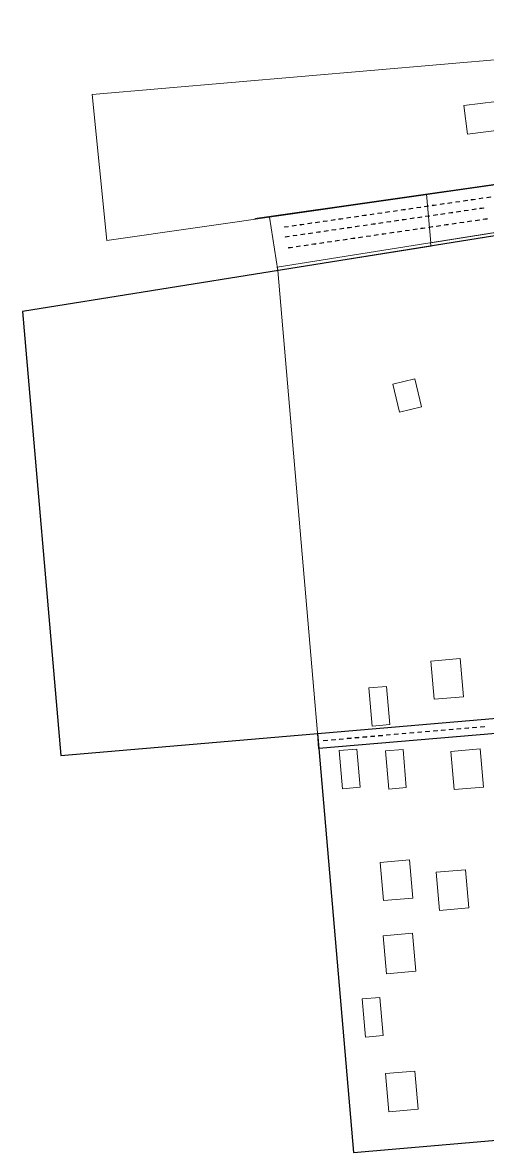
# Model space of a CAD drawing. Header units: millimetres. Extents: x -293269 to 249652, y -282216 to 177033.
# Drawn here: x -293269 to -104230, y -282216 to 177033 of the extents above; entities that cross this region are included whole.
import ezdxf

# ---------------------------------------------------------------- set-up
doc = ezdxf.new("R2010")
doc.units = ezdxf.units.MM
doc.header["$MEASUREMENT"] = 0
for name, color, linetype, lineweight in [('New_Drawing & Figure_Pen_No__75', 6, 'Continuous', 20), ('New_Structural - Bearing_Pen_No__1', 7, 'Continuous', 13), ('New_Structural - Bearing_Pen_No__101', 252, 'Continuous', 13)]:
    doc.layers.add(name, color=color, linetype=linetype, lineweight=lineweight)
doc.layers.add('New_Structural - Bearing', color=7, linetype='Continuous')
doc.layers.add('New_Structural - Bearing_Pen_No__150', color=7, linetype='Continuous', lineweight=25, true_color=0x5b5b00)
doc.layers.add('New_Structural - Bearing_Pen_No__184', color=7, linetype='Continuous', lineweight=0, true_color=0xe8e8e8)

# ---------------------------------------------------------------- blocks, each defined once
blk = doc.blocks.new('Slab_1', base_point=(-192838, 97971))
at = {"layer": 'New_Structural - Bearing_Pen_No__101', "color": 252, "linetype": 'Continuous', "lineweight": 13, "flags": 128}
blk.add_lwpolyline([(-192838, 97971), (-189428, 76233), (-127129, 86195), (-127132, 86227), (-127162, 86222), (-127439, 87509), (-127245, 87540), (-128946, 107339), (-130122, 107173)], close=True, dxfattribs=at)
blk = doc.blocks.new('Slab_399', base_point=(-83458, 93195))
at = {"layer": 'New_Structural - Bearing_Pen_No__150', "color": 58, "linetype": 'Continuous', "lineweight": 25, "true_color": 0x5b5b00, "flags": 128}
blk.add_lwpolyline([(-83458, 93195), (-293269, 59612), (-277759, -120869), (-19722, -98794), (-24279, -45262), (-28732, -4568), (-31018, 3777), (-27160, 4834), (-11535, 9114), (-11542, 9138), (-27167, 4858), (-30446, 3960), (-40166, 39479), (-48951, 71581), (-50012, 75460), (-51430, 80293), (-51552, 80708), (-54110, 89979), (-54323, 90754), (-54355, 90870), (-55842, 96258), (-56201, 97558), (-56199, 97548), (-56755, 97460), (-57322, 97358, 0.0351802), (-57532, 97339), (-60347, 96874), (-61640, 96668)], format="xyb", close=True, dxfattribs=at)
blk = doc.blocks.new('Slab_404', base_point=(-56199, 97548))
at = {"layer": 'New_Structural - Bearing_Pen_No__184', "color": 254, "linetype": 'Continuous', "lineweight": 0, "true_color": 0xe8e8e8, "flags": 128}
blk.add_lwpolyline([(-56199, 97548, 0.3981084), (-57786, 98633), (-189714, 77563), (-189439, 76282)], format="xyb", close=True, dxfattribs=at)
blk = doc.blocks.new('Slab_440', base_point=(-107278, 101388))
at = {"layer": 'New_Structural - Bearing_Pen_No__1', "color": 7, "linetype": 'Continuous', "lineweight": 13, "flags": 128}
blk.add_lwpolyline([(-107278, 101388), (-105695, 101619), (-105716, 101767), (-107300, 101536)], close=True, dxfattribs=at)
blk = doc.blocks.new('Slab_445', base_point=(-123110, 99076))
at = {"layer": 'New_Structural - Bearing_Pen_No__1', "color": 7, "linetype": 'Continuous', "lineweight": 13, "flags": 128}
blk.add_lwpolyline([(-123110, 99076), (-121527, 99307), (-121549, 99455), (-123132, 99224)], close=True, dxfattribs=at)
blk = doc.blocks.new('Slab_446', base_point=(-119944, 99538))
at = {"layer": 'New_Structural - Bearing_Pen_No__1', "color": 7, "linetype": 'Continuous', "lineweight": 13, "flags": 128}
blk.add_lwpolyline([(-119944, 99538), (-118361, 99769), (-118382, 99918), (-119965, 99687)], close=True, dxfattribs=at)
blk = doc.blocks.new('Slab_447', base_point=(-116777, 100000))
at = {"layer": 'New_Structural - Bearing_Pen_No__1', "color": 7, "linetype": 'Continuous', "lineweight": 13, "flags": 128}
blk.add_lwpolyline([(-116777, 100000), (-115194, 100232), (-115216, 100380), (-116799, 100149)], close=True, dxfattribs=at)
blk = doc.blocks.new('Slab_448', base_point=(-113611, 100463))
at = {"layer": 'New_Structural - Bearing_Pen_No__1', "color": 7, "linetype": 'Continuous', "lineweight": 13, "flags": 128}
blk.add_lwpolyline([(-113611, 100463), (-112028, 100694), (-112049, 100842), (-113633, 100611)], close=True, dxfattribs=at)
blk = doc.blocks.new('Slab_449', base_point=(-110444, 100925))
at = {"layer": 'New_Structural - Bearing_Pen_No__1', "color": 7, "linetype": 'Continuous', "lineweight": 13, "flags": 128}
blk.add_lwpolyline([(-110444, 100925), (-108861, 101156), (-108883, 101305), (-110466, 101074)], close=True, dxfattribs=at)
blk = doc.blocks.new('Slab_460', base_point=(-105911, 96964))
at = {"layer": 'New_Structural - Bearing_Pen_No__1', "color": 7, "linetype": 'Continuous', "lineweight": 13, "flags": 128}
blk.add_lwpolyline([(-105911, 96964), (-104327, 97196), (-104349, 97344), (-105932, 97113)], close=True, dxfattribs=at)
blk = doc.blocks.new('Slab_465', base_point=(-121743, 94653))
at = {"layer": 'New_Structural - Bearing_Pen_No__1', "color": 7, "linetype": 'Continuous', "lineweight": 13, "flags": 128}
blk.add_lwpolyline([(-121743, 94653), (-120159, 94884), (-120181, 95032), (-121764, 94801)], close=True, dxfattribs=at)
blk = doc.blocks.new('Slab_466', base_point=(-118576, 95115))
at = {"layer": 'New_Structural - Bearing_Pen_No__1', "color": 7, "linetype": 'Continuous', "lineweight": 13, "flags": 128}
blk.add_lwpolyline([(-118576, 95115), (-116993, 95346), (-117015, 95495), (-118598, 95263)], close=True, dxfattribs=at)
blk = doc.blocks.new('Slab_467', base_point=(-115410, 95577))
at = {"layer": 'New_Structural - Bearing_Pen_No__1', "color": 7, "linetype": 'Continuous', "lineweight": 13, "flags": 128}
blk.add_lwpolyline([(-115410, 95577), (-113827, 95809), (-113848, 95957), (-115431, 95726)], close=True, dxfattribs=at)
blk = doc.blocks.new('Slab_468', base_point=(-112243, 96040))
at = {"layer": 'New_Structural - Bearing_Pen_No__1', "color": 7, "linetype": 'Continuous', "lineweight": 13, "flags": 128}
blk.add_lwpolyline([(-112243, 96040), (-110660, 96271), (-110682, 96419), (-112265, 96188)], close=True, dxfattribs=at)
blk = doc.blocks.new('Slab_469', base_point=(-109077, 96502))
at = {"layer": 'New_Structural - Bearing_Pen_No__1', "color": 7, "linetype": 'Continuous', "lineweight": 13, "flags": 128}
blk.add_lwpolyline([(-109077, 96502), (-107494, 96733), (-107515, 96882), (-109099, 96650)], close=True, dxfattribs=at)
blk = doc.blocks.new('Slab_500', base_point=(-107619, 105380))
at = {"layer": 'New_Structural - Bearing_Pen_No__1', "color": 7, "linetype": 'Continuous', "lineweight": 13, "flags": 128}
blk.add_lwpolyline([(-107619, 105380), (-106036, 105611), (-106057, 105760), (-107641, 105529)], close=True, dxfattribs=at)
blk = doc.blocks.new('Slab_501', base_point=(-104452, 105843))
at = {"layer": 'New_Structural - Bearing_Pen_No__1', "color": 7, "linetype": 'Continuous', "lineweight": 13, "flags": 128}
blk.add_lwpolyline([(-104452, 105843), (-102869, 106074), (-102891, 106222), (-104474, 105991)], close=True, dxfattribs=at)
blk = doc.blocks.new('Slab_505', base_point=(-123451, 103068))
at = {"layer": 'New_Structural - Bearing_Pen_No__1', "color": 7, "linetype": 'Continuous', "lineweight": 13, "flags": 128}
blk.add_lwpolyline([(-123451, 103068), (-121868, 103300), (-121889, 103448), (-123473, 103217)], close=True, dxfattribs=at)
blk = doc.blocks.new('Slab_506', base_point=(-120285, 103531))
at = {"layer": 'New_Structural - Bearing_Pen_No__1', "color": 7, "linetype": 'Continuous', "lineweight": 13, "flags": 128}
blk.add_lwpolyline([(-120285, 103531), (-118701, 103762), (-118723, 103910), (-120306, 103679)], close=True, dxfattribs=at)
blk = doc.blocks.new('Slab_507', base_point=(-117118, 103993))
at = {"layer": 'New_Structural - Bearing_Pen_No__1', "color": 7, "linetype": 'Continuous', "lineweight": 13, "flags": 128}
blk.add_lwpolyline([(-117118, 103993), (-115535, 104224), (-115557, 104373), (-117140, 104142)], close=True, dxfattribs=at)
blk = doc.blocks.new('Slab_508', base_point=(-113952, 104455))
at = {"layer": 'New_Structural - Bearing_Pen_No__1', "color": 7, "linetype": 'Continuous', "lineweight": 13, "flags": 128}
blk.add_lwpolyline([(-113952, 104455), (-112369, 104687), (-112390, 104835), (-113973, 104604)], close=True, dxfattribs=at)
blk = doc.blocks.new('Slab_509', base_point=(-110785, 104918))
at = {"layer": 'New_Structural - Bearing_Pen_No__1', "color": 7, "linetype": 'Continuous', "lineweight": 13, "flags": 128}
blk.add_lwpolyline([(-110785, 104918), (-109202, 105149), (-109224, 105297), (-110807, 105066)], close=True, dxfattribs=at)
blk = doc.blocks.new('Slab_510', base_point=(74992, 177033))
at = {"layer": 'New_Structural - Bearing_Pen_No__184', "color": 254, "linetype": 'Continuous', "lineweight": 0, "true_color": 0xe8e8e8, "flags": 128}
blk.add_lwpolyline([(74992, 177033), (-264996, 147815), (-259060, 88472), (-37791, 120213), (-29248, 121510, 0.0476304), (-5231, 127676, 0.0223467), (-1019, 130015, 0.0425987), (6356, 135471, -0.009413), (6924, 135966, -0.3445244), (31547, 136824), (34317, 134389), (73021, 133474), (80271, 133713)], format="xyb", close=True, dxfattribs=at)
blk = doc.blocks.new('Slab_511', base_point=(-138824, 96781))
at = {"layer": 'New_Structural - Bearing_Pen_No__1', "color": 7, "linetype": 'Continuous', "lineweight": 13, "flags": 128}
blk.add_lwpolyline([(-138824, 96781), (-137241, 97013), (-137262, 97161), (-138845, 96930)], close=True, dxfattribs=at)
blk = doc.blocks.new('Slab_512', base_point=(-135657, 97244))
at = {"layer": 'New_Structural - Bearing_Pen_No__1', "color": 7, "linetype": 'Continuous', "lineweight": 13, "flags": 128}
blk.add_lwpolyline([(-135657, 97244), (-134074, 97475), (-134096, 97623), (-135679, 97392)], close=True, dxfattribs=at)
blk = doc.blocks.new('Slab_513', base_point=(-132491, 97706))
at = {"layer": 'New_Structural - Bearing_Pen_No__1', "color": 7, "linetype": 'Continuous', "lineweight": 13, "flags": 128}
blk.add_lwpolyline([(-132491, 97706), (-130908, 97937), (-130929, 98086), (-132513, 97854)], close=True, dxfattribs=at)
blk = doc.blocks.new('Slab_514', base_point=(-129324, 98168))
at = {"layer": 'New_Structural - Bearing_Pen_No__1', "color": 7, "linetype": 'Continuous', "lineweight": 13, "flags": 128}
blk.add_lwpolyline([(-129324, 98168), (-127741, 98400), (-127763, 98548), (-129346, 98317)], close=True, dxfattribs=at)
blk = doc.blocks.new('Slab_515', base_point=(-126158, 98631))
at = {"layer": 'New_Structural - Bearing_Pen_No__1', "color": 7, "linetype": 'Continuous', "lineweight": 13, "flags": 128}
blk.add_lwpolyline([(-126158, 98631), (-124575, 98862), (-124596, 99010), (-126180, 98779)], close=True, dxfattribs=at)
blk = doc.blocks.new('Slab_516', base_point=(-154656, 94470))
at = {"layer": 'New_Structural - Bearing_Pen_No__1', "color": 7, "linetype": 'Continuous', "lineweight": 13, "flags": 128}
blk.add_lwpolyline([(-154656, 94470), (-153073, 94701), (-153094, 94849), (-154678, 94618)], close=True, dxfattribs=at)
blk = doc.blocks.new('Slab_517', base_point=(-151489, 94932))
at = {"layer": 'New_Structural - Bearing_Pen_No__1', "color": 7, "linetype": 'Continuous', "lineweight": 13, "flags": 128}
blk.add_lwpolyline([(-151489, 94932), (-149906, 95163), (-149928, 95312), (-151511, 95080)], close=True, dxfattribs=at)
blk = doc.blocks.new('Slab_518', base_point=(-148323, 95394))
at = {"layer": 'New_Structural - Bearing_Pen_No__1', "color": 7, "linetype": 'Continuous', "lineweight": 13, "flags": 128}
blk.add_lwpolyline([(-148323, 95394), (-146740, 95625), (-146761, 95774), (-148345, 95543)], close=True, dxfattribs=at)
blk = doc.blocks.new('Slab_519', base_point=(-145157, 95857))
at = {"layer": 'New_Structural - Bearing_Pen_No__1', "color": 7, "linetype": 'Continuous', "lineweight": 13, "flags": 128}
blk.add_lwpolyline([(-145157, 95857), (-143573, 96088), (-143595, 96236), (-145178, 96005)], close=True, dxfattribs=at)
blk = doc.blocks.new('Slab_520', base_point=(-141990, 96319))
at = {"layer": 'New_Structural - Bearing_Pen_No__1', "color": 7, "linetype": 'Continuous', "lineweight": 13, "flags": 128}
blk.add_lwpolyline([(-141990, 96319), (-140407, 96550), (-140429, 96699), (-142012, 96467)], close=True, dxfattribs=at)
blk = doc.blocks.new('Slab_521', base_point=(-170606, 92141))
at = {"layer": 'New_Structural - Bearing_Pen_No__1', "color": 7, "linetype": 'Continuous', "lineweight": 13, "flags": 128}
blk.add_lwpolyline([(-170606, 92141), (-169023, 92372), (-169045, 92520), (-170628, 92289)], close=True, dxfattribs=at)
blk = doc.blocks.new('Slab_522', base_point=(-167440, 92603))
at = {"layer": 'New_Structural - Bearing_Pen_No__1', "color": 7, "linetype": 'Continuous', "lineweight": 13, "flags": 128}
blk.add_lwpolyline([(-167440, 92603), (-165857, 92834), (-165879, 92983), (-167462, 92751)], close=True, dxfattribs=at)
blk = doc.blocks.new('Slab_523', base_point=(-164274, 93065))
at = {"layer": 'New_Structural - Bearing_Pen_No__1', "color": 7, "linetype": 'Continuous', "lineweight": 13, "flags": 128}
blk.add_lwpolyline([(-164274, 93065), (-162690, 93296), (-162712, 93445), (-164295, 93214)], close=True, dxfattribs=at)
blk = doc.blocks.new('Slab_524', base_point=(-161107, 93528))
at = {"layer": 'New_Structural - Bearing_Pen_No__1', "color": 7, "linetype": 'Continuous', "lineweight": 13, "flags": 128}
blk.add_lwpolyline([(-161107, 93528), (-159524, 93759), (-159546, 93907), (-161129, 93676)], close=True, dxfattribs=at)
blk = doc.blocks.new('Slab_525', base_point=(-157941, 93990))
at = {"layer": 'New_Structural - Bearing_Pen_No__1', "color": 7, "linetype": 'Continuous', "lineweight": 13, "flags": 128}
blk.add_lwpolyline([(-157941, 93990), (-156358, 94221), (-156379, 94370), (-157962, 94138)], close=True, dxfattribs=at)
blk = doc.blocks.new('Slab_526', base_point=(-186439, 89829))
at = {"layer": 'New_Structural - Bearing_Pen_No__1', "color": 7, "linetype": 'Continuous', "lineweight": 13, "flags": 128}
blk.add_lwpolyline([(-186439, 89829), (-184855, 90060), (-184877, 90208), (-186460, 89977)], close=True, dxfattribs=at)
blk = doc.blocks.new('Slab_527', base_point=(-183272, 90291))
at = {"layer": 'New_Structural - Bearing_Pen_No__1', "color": 7, "linetype": 'Continuous', "lineweight": 13, "flags": 128}
blk.add_lwpolyline([(-183272, 90291), (-181689, 90522), (-181711, 90671), (-183294, 90440)], close=True, dxfattribs=at)
blk = doc.blocks.new('Slab_528', base_point=(-180106, 90754))
at = {"layer": 'New_Structural - Bearing_Pen_No__1', "color": 7, "linetype": 'Continuous', "lineweight": 13, "flags": 128}
blk.add_lwpolyline([(-180106, 90754), (-178523, 90985), (-178544, 91133), (-180127, 90902)], close=True, dxfattribs=at)
blk = doc.blocks.new('Slab_529', base_point=(-176939, 91216))
at = {"layer": 'New_Structural - Bearing_Pen_No__1', "color": 7, "linetype": 'Continuous', "lineweight": 13, "flags": 128}
blk.add_lwpolyline([(-176939, 91216), (-175356, 91447), (-175378, 91595), (-176961, 91364)], close=True, dxfattribs=at)
blk = doc.blocks.new('Slab_530', base_point=(-173773, 91678))
at = {"layer": 'New_Structural - Bearing_Pen_No__1', "color": 7, "linetype": 'Continuous', "lineweight": 13, "flags": 128}
blk.add_lwpolyline([(-173773, 91678), (-172190, 91909), (-172211, 92058), (-173795, 91827)], close=True, dxfattribs=at)
blk = doc.blocks.new('Slab_531', base_point=(-137575, 92341))
at = {"layer": 'New_Structural - Bearing_Pen_No__1', "color": 7, "linetype": 'Continuous', "lineweight": 13, "flags": 128}
blk.add_lwpolyline([(-137575, 92341), (-135992, 92572), (-136013, 92720), (-137596, 92489)], close=True, dxfattribs=at)
blk = doc.blocks.new('Slab_532', base_point=(-134408, 92803))
at = {"layer": 'New_Structural - Bearing_Pen_No__1', "color": 7, "linetype": 'Continuous', "lineweight": 13, "flags": 128}
blk.add_lwpolyline([(-134408, 92803), (-132825, 93034), (-132847, 93183), (-134430, 92952)], close=True, dxfattribs=at)
blk = doc.blocks.new('Slab_533', base_point=(-131242, 93266))
at = {"layer": 'New_Structural - Bearing_Pen_No__1', "color": 7, "linetype": 'Continuous', "lineweight": 13, "flags": 128}
blk.add_lwpolyline([(-131242, 93266), (-129659, 93497), (-129680, 93645), (-131264, 93414)], close=True, dxfattribs=at)
blk = doc.blocks.new('Slab_534', base_point=(-128075, 93728))
at = {"layer": 'New_Structural - Bearing_Pen_No__1', "color": 7, "linetype": 'Continuous', "lineweight": 13, "flags": 128}
blk.add_lwpolyline([(-128075, 93728), (-126492, 93959), (-126514, 94108), (-128097, 93876)], close=True, dxfattribs=at)
blk = doc.blocks.new('Slab_535', base_point=(-124909, 94190))
at = {"layer": 'New_Structural - Bearing_Pen_No__1', "color": 7, "linetype": 'Continuous', "lineweight": 13, "flags": 128}
blk.add_lwpolyline([(-124909, 94190), (-123326, 94421), (-123348, 94570), (-124931, 94339)], close=True, dxfattribs=at)
blk = doc.blocks.new('Slab_536', base_point=(-153407, 90029))
at = {"layer": 'New_Structural - Bearing_Pen_No__1', "color": 7, "linetype": 'Continuous', "lineweight": 13, "flags": 128}
blk.add_lwpolyline([(-153407, 90029), (-151824, 90260), (-151845, 90409), (-153429, 90178)], close=True, dxfattribs=at)
blk = doc.blocks.new('Slab_537', base_point=(-150240, 90492))
at = {"layer": 'New_Structural - Bearing_Pen_No__1', "color": 7, "linetype": 'Continuous', "lineweight": 13, "flags": 128}
blk.add_lwpolyline([(-150240, 90492), (-148657, 90723), (-148679, 90871), (-150262, 90640)], close=True, dxfattribs=at)
blk = doc.blocks.new('Slab_538', base_point=(-147074, 90954))
at = {"layer": 'New_Structural - Bearing_Pen_No__1', "color": 7, "linetype": 'Continuous', "lineweight": 13, "flags": 128}
blk.add_lwpolyline([(-147074, 90954), (-145491, 91185), (-145512, 91333), (-147096, 91102)], close=True, dxfattribs=at)
blk = doc.blocks.new('Slab_539', base_point=(-143908, 91416))
at = {"layer": 'New_Structural - Bearing_Pen_No__1', "color": 7, "linetype": 'Continuous', "lineweight": 13, "flags": 128}
blk.add_lwpolyline([(-143908, 91416), (-142324, 91647), (-142346, 91796), (-143929, 91565)], close=True, dxfattribs=at)
blk = doc.blocks.new('Slab_540', base_point=(-140741, 91879))
at = {"layer": 'New_Structural - Bearing_Pen_No__1', "color": 7, "linetype": 'Continuous', "lineweight": 13, "flags": 128}
blk.add_lwpolyline([(-140741, 91879), (-139158, 92110), (-139180, 92258), (-140763, 92027)], close=True, dxfattribs=at)
blk = doc.blocks.new('Slab_541', base_point=(-169239, 87717))
at = {"layer": 'New_Structural - Bearing_Pen_No__1', "color": 7, "linetype": 'Continuous', "lineweight": 13, "flags": 128}
blk.add_lwpolyline([(-169239, 87717), (-167656, 87949), (-167677, 88097), (-169261, 87866)], close=True, dxfattribs=at)
blk = doc.blocks.new('Slab_542', base_point=(-166073, 88180))
at = {"layer": 'New_Structural - Bearing_Pen_No__1', "color": 7, "linetype": 'Continuous', "lineweight": 13, "flags": 128}
blk.add_lwpolyline([(-166073, 88180), (-164489, 88411), (-164511, 88559), (-166094, 88328)], close=True, dxfattribs=at)
blk = doc.blocks.new('Slab_543', base_point=(-162906, 88642))
at = {"layer": 'New_Structural - Bearing_Pen_No__1', "color": 7, "linetype": 'Continuous', "lineweight": 13, "flags": 128}
blk.add_lwpolyline([(-162906, 88642), (-161323, 88873), (-161345, 89022), (-162928, 88791)], close=True, dxfattribs=at)
blk = doc.blocks.new('Slab_544', base_point=(-159740, 89104))
at = {"layer": 'New_Structural - Bearing_Pen_No__1', "color": 7, "linetype": 'Continuous', "lineweight": 13, "flags": 128}
blk.add_lwpolyline([(-159740, 89104), (-158156, 89336), (-158178, 89484), (-159761, 89253)], close=True, dxfattribs=at)
blk = doc.blocks.new('Slab_545', base_point=(-156573, 89567))
at = {"layer": 'New_Structural - Bearing_Pen_No__1', "color": 7, "linetype": 'Continuous', "lineweight": 13, "flags": 128}
blk.add_lwpolyline([(-156573, 89567), (-154990, 89798), (-155012, 89946), (-156595, 89715)], close=True, dxfattribs=at)
blk = doc.blocks.new('Slab_546', base_point=(-185071, 85406))
at = {"layer": 'New_Structural - Bearing_Pen_No__1', "color": 7, "linetype": 'Continuous', "lineweight": 13, "flags": 128}
blk.add_lwpolyline([(-185071, 85406), (-183488, 85637), (-183510, 85785), (-185093, 85554)], close=True, dxfattribs=at)
blk = doc.blocks.new('Slab_547', base_point=(-181905, 85868))
at = {"layer": 'New_Structural - Bearing_Pen_No__1', "color": 7, "linetype": 'Continuous', "lineweight": 13, "flags": 128}
blk.add_lwpolyline([(-181905, 85868), (-180321, 86099), (-180343, 86248), (-181926, 86016)], close=True, dxfattribs=at)
blk = doc.blocks.new('Slab_548', base_point=(-178738, 86330))
at = {"layer": 'New_Structural - Bearing_Pen_No__1', "color": 7, "linetype": 'Continuous', "lineweight": 13, "flags": 128}
blk.add_lwpolyline([(-178738, 86330), (-177155, 86562), (-177177, 86710), (-178760, 86479)], close=True, dxfattribs=at)
blk = doc.blocks.new('Slab_549', base_point=(-175572, 86793))
at = {"layer": 'New_Structural - Bearing_Pen_No__1', "color": 7, "linetype": 'Continuous', "lineweight": 13, "flags": 128}
blk.add_lwpolyline([(-175572, 86793), (-173989, 87024), (-174010, 87172), (-175593, 86941)], close=True, dxfattribs=at)
blk = doc.blocks.new('Slab_550', base_point=(-172405, 87255))
at = {"layer": 'New_Structural - Bearing_Pen_No__1', "color": 7, "linetype": 'Continuous', "lineweight": 13, "flags": 128}
blk.add_lwpolyline([(-172405, 87255), (-170822, 87486), (-170844, 87635), (-172427, 87403)], close=True, dxfattribs=at)
blk = doc.blocks.new('Slab_551', base_point=(-139283, 100757))
at = {"layer": 'New_Structural - Bearing_Pen_No__1', "color": 7, "linetype": 'Continuous', "lineweight": 13, "flags": 128}
blk.add_lwpolyline([(-139283, 100757), (-137700, 100988), (-137722, 101136), (-139305, 100905)], close=True, dxfattribs=at)
blk = doc.blocks.new('Slab_552', base_point=(-136117, 101219))
at = {"layer": 'New_Structural - Bearing_Pen_No__1', "color": 7, "linetype": 'Continuous', "lineweight": 13, "flags": 128}
blk.add_lwpolyline([(-136117, 101219), (-134533, 101450), (-134555, 101599), (-136138, 101367)], close=True, dxfattribs=at)
blk = doc.blocks.new('Slab_553', base_point=(-132950, 101681))
at = {"layer": 'New_Structural - Bearing_Pen_No__1', "color": 7, "linetype": 'Continuous', "lineweight": 13, "flags": 128}
blk.add_lwpolyline([(-132950, 101681), (-131367, 101913), (-131389, 102061), (-132972, 101830)], close=True, dxfattribs=at)
blk = doc.blocks.new('Slab_554', base_point=(-129784, 102144))
at = {"layer": 'New_Structural - Bearing_Pen_No__1', "color": 7, "linetype": 'Continuous', "lineweight": 13, "flags": 128}
blk.add_lwpolyline([(-129784, 102144), (-128201, 102375), (-128222, 102523), (-129806, 102292)], close=True, dxfattribs=at)
blk = doc.blocks.new('Slab_555', base_point=(-126617, 102606))
at = {"layer": 'New_Structural - Bearing_Pen_No__1', "color": 7, "linetype": 'Continuous', "lineweight": 13, "flags": 128}
blk.add_lwpolyline([(-126617, 102606), (-125034, 102837), (-125056, 102986), (-126639, 102755)], close=True, dxfattribs=at)
blk = doc.blocks.new('Slab_556', base_point=(-155115, 98445))
at = {"layer": 'New_Structural - Bearing_Pen_No__1', "color": 7, "linetype": 'Continuous', "lineweight": 13, "flags": 128}
blk.add_lwpolyline([(-155115, 98445), (-153532, 98676), (-153554, 98825), (-155137, 98593)], close=True, dxfattribs=at)
blk = doc.blocks.new('Slab_557', base_point=(-151949, 98907))
at = {"layer": 'New_Structural - Bearing_Pen_No__1', "color": 7, "linetype": 'Continuous', "lineweight": 13, "flags": 128}
blk.add_lwpolyline([(-151949, 98907), (-150366, 99138), (-150387, 99287), (-151970, 99056)], close=True, dxfattribs=at)
blk = doc.blocks.new('Slab_558', base_point=(-148782, 99370))
at = {"layer": 'New_Structural - Bearing_Pen_No__1', "color": 7, "linetype": 'Continuous', "lineweight": 13, "flags": 128}
blk.add_lwpolyline([(-148782, 99370), (-147199, 99601), (-147221, 99749), (-148804, 99518)], close=True, dxfattribs=at)
blk = doc.blocks.new('Slab_559', base_point=(-145616, 99832))
at = {"layer": 'New_Structural - Bearing_Pen_No__1', "color": 7, "linetype": 'Continuous', "lineweight": 13, "flags": 128}
blk.add_lwpolyline([(-145616, 99832), (-144033, 100063), (-144054, 100212), (-145638, 99980)], close=True, dxfattribs=at)
blk = doc.blocks.new('Slab_560', base_point=(-142450, 100294))
at = {"layer": 'New_Structural - Bearing_Pen_No__1', "color": 7, "linetype": 'Continuous', "lineweight": 13, "flags": 128}
blk.add_lwpolyline([(-142450, 100294), (-140866, 100526), (-140888, 100674), (-142471, 100443)], close=True, dxfattribs=at)
blk = doc.blocks.new('Slab_561', base_point=(-170947, 96133))
at = {"layer": 'New_Structural - Bearing_Pen_No__1', "color": 7, "linetype": 'Continuous', "lineweight": 13, "flags": 128}
blk.add_lwpolyline([(-170947, 96133), (-169364, 96364), (-169386, 96513), (-170969, 96282)], close=True, dxfattribs=at)
blk = doc.blocks.new('Slab_562', base_point=(-167781, 96596))
at = {"layer": 'New_Structural - Bearing_Pen_No__1', "color": 7, "linetype": 'Continuous', "lineweight": 13, "flags": 128}
blk.add_lwpolyline([(-167781, 96596), (-166198, 96827), (-166219, 96975), (-167803, 96744)], close=True, dxfattribs=at)
blk = doc.blocks.new('Slab_563', base_point=(-164614, 97058))
at = {"layer": 'New_Structural - Bearing_Pen_No__1', "color": 7, "linetype": 'Continuous', "lineweight": 13, "flags": 128}
blk.add_lwpolyline([(-164614, 97058), (-163031, 97289), (-163053, 97438), (-164636, 97206)], close=True, dxfattribs=at)
blk = doc.blocks.new('Slab_564', base_point=(-161448, 97520))
at = {"layer": 'New_Structural - Bearing_Pen_No__1', "color": 7, "linetype": 'Continuous', "lineweight": 13, "flags": 128}
blk.add_lwpolyline([(-161448, 97520), (-159865, 97751), (-159887, 97900), (-161470, 97669)], close=True, dxfattribs=at)
blk = doc.blocks.new('Slab_565', base_point=(-158282, 97983))
at = {"layer": 'New_Structural - Bearing_Pen_No__1', "color": 7, "linetype": 'Continuous', "lineweight": 13, "flags": 128}
blk.add_lwpolyline([(-158282, 97983), (-156698, 98214), (-156720, 98362), (-158303, 98131)], close=True, dxfattribs=at)
blk = doc.blocks.new('Slab_566', base_point=(-186779, 93821))
at = {"layer": 'New_Structural - Bearing_Pen_No__1', "color": 7, "linetype": 'Continuous', "lineweight": 13, "flags": 128}
blk.add_lwpolyline([(-186779, 93821), (-185196, 94053), (-185218, 94201), (-186801, 93970)], close=True, dxfattribs=at)
blk = doc.blocks.new('Slab_567', base_point=(-183613, 94284))
at = {"layer": 'New_Structural - Bearing_Pen_No__1', "color": 7, "linetype": 'Continuous', "lineweight": 13, "flags": 128}
blk.add_lwpolyline([(-183613, 94284), (-182030, 94515), (-182051, 94663), (-183635, 94432)], close=True, dxfattribs=at)
blk = doc.blocks.new('Slab_568', base_point=(-180447, 94746))
at = {"layer": 'New_Structural - Bearing_Pen_No__1', "color": 7, "linetype": 'Continuous', "lineweight": 13, "flags": 128}
blk.add_lwpolyline([(-180447, 94746), (-178863, 94977), (-178885, 95126), (-180468, 94895)], close=True, dxfattribs=at)
blk = doc.blocks.new('Slab_569', base_point=(-177280, 95209))
at = {"layer": 'New_Structural - Bearing_Pen_No__1', "color": 7, "linetype": 'Continuous', "lineweight": 13, "flags": 128}
blk.add_lwpolyline([(-177280, 95209), (-175697, 95440), (-175719, 95588), (-177302, 95357)], close=True, dxfattribs=at)
blk = doc.blocks.new('Slab_570', base_point=(-174114, 95671))
at = {"layer": 'New_Structural - Bearing_Pen_No__1', "color": 7, "linetype": 'Continuous', "lineweight": 13, "flags": 128}
blk.add_lwpolyline([(-174114, 95671), (-172531, 95902), (-172552, 96050), (-174135, 95819)], close=True, dxfattribs=at)
blk = doc.blocks.new('Slab_669', base_point=(-112311, 131721))
at = {"layer": 'New_Structural - Bearing_Pen_No__184', "color": 254, "linetype": 'Continuous', "lineweight": 0, "true_color": 0xe8e8e8, "flags": 128}
blk.add_lwpolyline([(-112311, 131721), (-85795, 135032), (-87240, 146598), (-113755, 143287)], close=True, dxfattribs=at)
blk = doc.blocks.new('Slab_679', base_point=(-114017, -96985))
at = {"layer": 'New_Structural - Bearing_Pen_No__184', "color": 254, "linetype": 'Continuous', "lineweight": 0, "true_color": 0xe8e8e8, "flags": 128}
blk.add_lwpolyline([(-114017, -96985), (-125952, -98010), (-127286, -82494), (-115351, -81469)], close=True, dxfattribs=at)
blk = doc.blocks.new('Slab_680', base_point=(-105797, -133707))
at = {"layer": 'New_Structural - Bearing_Pen_No__184', "color": 254, "linetype": 'Continuous', "lineweight": 0, "true_color": 0xe8e8e8, "flags": 128}
blk.add_lwpolyline([(-105797, -133707), (-117732, -134732), (-119066, -119217), (-107130, -118191)], close=True, dxfattribs=at)
blk = doc.blocks.new('Slab_681', base_point=(-111821, -182810))
at = {"layer": 'New_Structural - Bearing_Pen_No__184', "color": 254, "linetype": 'Continuous', "lineweight": 0, "true_color": 0xe8e8e8, "flags": 128}
blk.add_lwpolyline([(-111821, -182810), (-123756, -183835), (-125090, -168320), (-113154, -167294)], close=True, dxfattribs=at)
blk = doc.blocks.new('Slab_682', base_point=(-137221, -133914))
at = {"layer": 'New_Structural - Bearing_Pen_No__184', "color": 254, "linetype": 'Continuous', "lineweight": 0, "true_color": 0xe8e8e8, "flags": 128}
blk.add_lwpolyline([(-137221, -133914), (-144382, -134530), (-145716, -119014), (-138554, -118398)], close=True, dxfattribs=at)
blk = doc.blocks.new('Slab_683', base_point=(-134599, -178842))
at = {"layer": 'New_Structural - Bearing_Pen_No__184', "color": 254, "linetype": 'Continuous', "lineweight": 0, "true_color": 0xe8e8e8, "flags": 128}
blk.add_lwpolyline([(-134599, -178842), (-146535, -179868), (-147868, -164352), (-135933, -163326)], close=True, dxfattribs=at)
blk = doc.blocks.new('Slab_684', base_point=(-133336, -208607))
at = {"layer": 'New_Structural - Bearing_Pen_No__184', "color": 254, "linetype": 'Continuous', "lineweight": 0, "true_color": 0xe8e8e8, "flags": 128}
blk.add_lwpolyline([(-133336, -208607), (-145272, -209633), (-146605, -194117), (-134670, -193091)], close=True, dxfattribs=at)
blk = doc.blocks.new('Slab_685', base_point=(-132403, -264667))
at = {"layer": 'New_Structural - Bearing_Pen_No__184', "color": 254, "linetype": 'Continuous', "lineweight": 0, "true_color": 0xe8e8e8, "flags": 128}
blk.add_lwpolyline([(-132403, -264667), (-144338, -265693), (-145672, -250177), (-133736, -249151)], close=True, dxfattribs=at)
blk = doc.blocks.new('Slab_686', base_point=(-146630, -234721))
at = {"layer": 'New_Structural - Bearing_Pen_No__184', "color": 254, "linetype": 'Continuous', "lineweight": 0, "true_color": 0xe8e8e8, "flags": 128}
blk.add_lwpolyline([(-146630, -234721), (-153791, -235337), (-155125, -219821), (-147963, -219205)], close=True, dxfattribs=at)
blk = doc.blocks.new('Slab_843', base_point=(-173255, -111975))
at = {"layer": 'New_Structural - Bearing_Pen_No__101', "color": 252, "linetype": 'Continuous', "lineweight": 13, "flags": 128}
for points in [[(-173255, -111975), (-172736, -118014), (9124, -102449, -0.1278542), (11452, -102986, 0.0811176), (13030, -104315, -0.128604), (13957, -106532), (14297, -110619), (9214, -111041), (11842, -141037), (12992, -154422), (29019, -153045), (27869, -139660), (27863, -139660), (25365, -109659), (20273, -110082), (19924, -105883, -0.1228894), (20477, -103677, 0.5103002), (19629, -93347, -0.1239853), (18689, -91024), (18338, -86812), (23421, -86389), (16093, 1761), (-3876, 79354), (-4619, 79163), (-7065, 78534), (-7754, 78420, -0.3889508), (-8886, 79157), (-9657, 82159), (-10906, 87020), (-11135, 87907), (-13133, 95685), (-13405, 96742), (-13604, 97520), (-14244, 100009), (-14380, 100536), (-14506, 101027), (-13535, 101223, -0.0244711), (-13439, 101244), (-11088, 101634), (-10384, 101759), (-9666, 101887, -0.0001955), (-9632, 101876), (-9970, 103191), (-9996, 103187), (-10253, 104171, -0.1462836), (13422, 87739, -0.0785136), (21655, 68683), (26691, 37555, 0.0802838), (25246, 21319), (29782, -5819), (28816, -5980), (45053, -103120, 0.0559885), (47478, -123074, -0.081995), (52636, -136829, -0.0253692), (54608, -171238, -0.0058414), (54567, -179179, 0.0907108), (61067, -230720, 0.062874), (75301, -262113), (81720, -261562, -0.1273601), (61617, -198700), (61273, -166783), (62435, -166783), (69157, -210302, 0.2130602), (106585, -259425), (122712, -258039, -0.2793989), (77102, -200675), (72291, -164989, 0.2716911), (124785, -200940), (123569, -190113, -0.2716911), (80068, -158126), (76555, -149634, -0.1029771), (72367, -125645, 0.0572574), (74899, -92709), (86443, -64301), (90462, -62641), (83582, -19254, -0.2092111), (77712, -16265, 0.083967), (66885, -3166, -0.0887783), (58064, 7507), (53832, 17182), (49368, 26237), (46891, 28940), (44180, 33615), (40820, 38870), (39283, 44954), (34063, 83215, 0.1157684), (30857, 88053, -0.1188018), (30600, 88445), (30565, 88835, -0.4019552), (60828, 122436), (81452, 125588), (80271, 133713), (73021, 133474), (34317, 134389), (31547, 136824, 0.3445244), (6924, 135966, 0.009413), (6356, 135471, -0.0650072), (-5231, 127676, -0.0172923), (-11599, 125516, -0.0251968), (-18101, 123801, -0.0195146), (-31722, 121099), (-44290, 119295), (-113449, 109527), (-128946, 107339), (-127245, 87540), (-107572, 90682), (-57786, 98633, -0.3957936), (-56201, 97559), (-56201, 97558), (-55659, 95594), (-55079, 93491), (-51430, 80293), (-50012, 75460), (-30446, 3960), (-27167, 4858), (-45595, 72138), (-46411, 74922, -0.4500648), (-45615, 76190), (-42092, 76774, -0.3792487), (-40968, 76069), (-40792, 75470), (-29579, 77331), (-29687, 77698, -0.4500648), (-28891, 78966), (-20642, 80335), (-16614, 81004, -0.3889508), (-15482, 80266), (-14711, 77265), (-14412, 76103), (-14509, 76078), (-14484, 75981), (-19212, 74766), (0, 0), (7293, -87730), (12359, -87308), (12709, -91521), (12709, -91524, -0.1314367), (12156, -93951, 0.0813303), (10820, -95530, -0.1311105), (8524, -96478)], [(11739, 108325, 0.0419351), (13908, 107155, 0.3364807), (31198, 111357, 0.1724777), (34500, 120648, 1), (5068, 120648, 0.2533294)], [(38283, 128260, -0.117104), (39726, 119106, -0.092146), (52923, 125212, -0.0432795), (65661, 127808, -0.034595), (51819, 127209, -0.0650072)], [(-13134, 114703, -0.092146), (1306, 112991, -0.098519), (-217, 120648, -0.0186866), (-161, 122141, -0.0650072), (-12704, 116944, -0.034595), (-26049, 113220, -0.0432795)], [(-2676, 106243, -0.0158427), (205, 104880, -0.0379968), (6716, 100893, -0.0055365), (7612, 100230, -0.0619606), (16516, 91572, -0.0276938), (19752, 87040), (21227, 83231), (22052, 81100), (22485, 79503, 0.0552741), (20759, 87207, 0.0359566), (18742, 91941, 0.0786476), (12130, 100980, 0.0069507), (11414, 101672, 0.0267449), (8487, 104142, -0.0151797), (7507, 104858, 0.0124248), (6026, 105847, 0.0181145), (3785, 107153, 0.1838409), (-21487, 109542, -0.0966368)], [(23744, 88262, -0.034595), (27476, 74919, -0.0432795), (25985, 87833, -0.092146), (27688, 102274, -0.1167929), (18608, 100681, -0.0643424)], [(-24118, 93862), (-22120, 86084, 0.3889508), (-20987, 85346), (-18035, 85836, 0.4399358), (-17231, 87072), (-19229, 94849, 0.3889508), (-20361, 95587), (-23313, 95097, 0.4399358)], [(71584, -87370, 0.1040541), (79325, -68996, 0.0439659), (72023, -18733, 0.1315125), (57062, -818)], [(13620, -99051, 1), (19000, -98588, 1)]]:
    blk.add_lwpolyline(points, format="xyb", close=True, dxfattribs=at)
blk = doc.blocks.new('Slab_859', base_point=(-107058, -109428))
at = {"layer": 'New_Structural - Bearing_Pen_No__1', "color": 7, "linetype": 'Continuous', "lineweight": 13, "flags": 128}
blk.add_lwpolyline([(-107058, -109428), (-105464, -109291), (-105477, -109142), (-107071, -109279)], close=True, dxfattribs=at)
blk = doc.blocks.new('Slab_864', base_point=(-123002, -110768))
at = {"layer": 'New_Structural - Bearing_Pen_No__1', "color": 7, "linetype": 'Continuous', "lineweight": 13, "flags": 128}
blk.add_lwpolyline([(-123002, -110768), (-121408, -110631), (-121421, -110482), (-123015, -110619)], close=True, dxfattribs=at)
blk = doc.blocks.new('Slab_865', base_point=(-119814, -110495))
at = {"layer": 'New_Structural - Bearing_Pen_No__1', "color": 7, "linetype": 'Continuous', "lineweight": 13, "flags": 128}
blk.add_lwpolyline([(-119814, -110495), (-118220, -110358), (-118232, -110208), (-119827, -110345)], close=True, dxfattribs=at)
blk = doc.blocks.new('Slab_866', base_point=(-116625, -110221))
at = {"layer": 'New_Structural - Bearing_Pen_No__1', "color": 7, "linetype": 'Continuous', "lineweight": 13, "flags": 128}
blk.add_lwpolyline([(-116625, -110221), (-115031, -110084), (-115044, -109935), (-116638, -110071)], close=True, dxfattribs=at)
blk = doc.blocks.new('Slab_867', base_point=(-113437, -109947))
at = {"layer": 'New_Structural - Bearing_Pen_No__1', "color": 7, "linetype": 'Continuous', "lineweight": 13, "flags": 128}
blk.add_lwpolyline([(-113437, -109947), (-111843, -109810), (-111856, -109661), (-113450, -109798)], close=True, dxfattribs=at)
blk = doc.blocks.new('Slab_868', base_point=(-110249, -109674))
at = {"layer": 'New_Structural - Bearing_Pen_No__1', "color": 7, "linetype": 'Continuous', "lineweight": 13, "flags": 128}
blk.add_lwpolyline([(-110249, -109674), (-108655, -109537), (-108668, -109387), (-110262, -109524)], close=True, dxfattribs=at)
blk = doc.blocks.new('Slab_869', base_point=(-138943, -112136))
at = {"layer": 'New_Structural - Bearing_Pen_No__1', "color": 7, "linetype": 'Continuous', "lineweight": 13, "flags": 128}
blk.add_lwpolyline([(-138943, -112136), (-137349, -112000), (-137362, -111850), (-138956, -111987)], close=True, dxfattribs=at)
blk = doc.blocks.new('Slab_870', base_point=(-135755, -111863))
at = {"layer": 'New_Structural - Bearing_Pen_No__1', "color": 7, "linetype": 'Continuous', "lineweight": 13, "flags": 128}
blk.add_lwpolyline([(-135755, -111863), (-134161, -111726), (-134174, -111576), (-135768, -111713)], close=True, dxfattribs=at)
blk = doc.blocks.new('Slab_871', base_point=(-132567, -111589))
at = {"layer": 'New_Structural - Bearing_Pen_No__1', "color": 7, "linetype": 'Continuous', "lineweight": 13, "flags": 128}
blk.add_lwpolyline([(-132567, -111589), (-130973, -111452), (-130985, -111303), (-132580, -111440)], close=True, dxfattribs=at)
blk = doc.blocks.new('Slab_872', base_point=(-129379, -111315))
at = {"layer": 'New_Structural - Bearing_Pen_No__1', "color": 7, "linetype": 'Continuous', "lineweight": 13, "flags": 128}
blk.add_lwpolyline([(-129379, -111315), (-127784, -111179), (-127797, -111029), (-129391, -111166)], close=True, dxfattribs=at)
blk = doc.blocks.new('Slab_873', base_point=(-126190, -111042))
at = {"layer": 'New_Structural - Bearing_Pen_No__1', "color": 7, "linetype": 'Continuous', "lineweight": 13, "flags": 128}
blk.add_lwpolyline([(-126190, -111042), (-124596, -110905), (-124609, -110756), (-126203, -110892)], close=True, dxfattribs=at)
blk = doc.blocks.new('Slab_874', base_point=(-143955, -108290))
at = {"layer": 'New_Structural - Bearing_Pen_No__184', "color": 254, "linetype": 'Continuous', "lineweight": 0, "true_color": 0xe8e8e8, "flags": 128}
blk.add_lwpolyline([(-143955, -108290), (-151116, -108905), (-152449, -93389), (-145288, -92774)], close=True, dxfattribs=at)
blk = doc.blocks.new('Slab_875', base_point=(-156029, -133763))
at = {"layer": 'New_Structural - Bearing_Pen_No__184', "color": 254, "linetype": 'Continuous', "lineweight": 0, "true_color": 0xe8e8e8, "flags": 128}
blk.add_lwpolyline([(-156029, -133763), (-163191, -134378), (-164524, -118862), (-157363, -118247)], close=True, dxfattribs=at)
blk = doc.blocks.new('Slab_876', base_point=(-154885, -113504))
at = {"layer": 'New_Structural - Bearing_Pen_No__1', "color": 7, "linetype": 'Continuous', "lineweight": 13, "flags": 128}
blk.add_lwpolyline([(-154885, -113504), (-153291, -113368), (-153303, -113218), (-154898, -113355)], close=True, dxfattribs=at)
blk = doc.blocks.new('Slab_877', base_point=(-151696, -113231))
at = {"layer": 'New_Structural - Bearing_Pen_No__1', "color": 7, "linetype": 'Continuous', "lineweight": 13, "flags": 128}
blk.add_lwpolyline([(-151696, -113231), (-150102, -113094), (-150115, -112945), (-151709, -113081)], close=True, dxfattribs=at)
blk = doc.blocks.new('Slab_878', base_point=(-148508, -112957))
at = {"layer": 'New_Structural - Bearing_Pen_No__1', "color": 7, "linetype": 'Continuous', "lineweight": 13, "flags": 128}
blk.add_lwpolyline([(-148508, -112957), (-146914, -112820), (-146927, -112671), (-148521, -112808)], close=True, dxfattribs=at)
blk = doc.blocks.new('Slab_879', base_point=(-145320, -112684))
at = {"layer": 'New_Structural - Bearing_Pen_No__1', "color": 7, "linetype": 'Continuous', "lineweight": 13, "flags": 128}
blk.add_lwpolyline([(-145320, -112684), (-143726, -112547), (-143739, -112397), (-145333, -112534)], close=True, dxfattribs=at)
blk = doc.blocks.new('Slab_880', base_point=(-142132, -112410))
at = {"layer": 'New_Structural - Bearing_Pen_No__1', "color": 7, "linetype": 'Continuous', "lineweight": 13, "flags": 128}
blk.add_lwpolyline([(-142132, -112410), (-140537, -112273), (-140550, -112124), (-142144, -112261)], close=True, dxfattribs=at)
blk = doc.blocks.new('Slab_881', base_point=(-170826, -114873))
at = {"layer": 'New_Structural - Bearing_Pen_No__1', "color": 7, "linetype": 'Continuous', "lineweight": 13, "flags": 128}
blk.add_lwpolyline([(-170826, -114873), (-169232, -114736), (-169245, -114586), (-170839, -114723)], close=True, dxfattribs=at)
blk = doc.blocks.new('Slab_882', base_point=(-167638, -114599))
at = {"layer": 'New_Structural - Bearing_Pen_No__1', "color": 7, "linetype": 'Continuous', "lineweight": 13, "flags": 128}
blk.add_lwpolyline([(-167638, -114599), (-166044, -114462), (-166057, -114313), (-167651, -114450)], close=True, dxfattribs=at)
blk = doc.blocks.new('Slab_883', base_point=(-164450, -114325))
at = {"layer": 'New_Structural - Bearing_Pen_No__1', "color": 7, "linetype": 'Continuous', "lineweight": 13, "flags": 128}
blk.add_lwpolyline([(-164450, -114325), (-162855, -114189), (-162868, -114039), (-164462, -114176)], close=True, dxfattribs=at)
blk = doc.blocks.new('Slab_884', base_point=(-161261, -114052))
at = {"layer": 'New_Structural - Bearing_Pen_No__1', "color": 7, "linetype": 'Continuous', "lineweight": 13, "flags": 128}
blk.add_lwpolyline([(-161261, -114052), (-159667, -113915), (-159680, -113765), (-161274, -113902)], close=True, dxfattribs=at)
blk = doc.blocks.new('Slab_885', base_point=(-158073, -113778))
at = {"layer": 'New_Structural - Bearing_Pen_No__1', "color": 7, "linetype": 'Continuous', "lineweight": 13, "flags": 128}
blk.add_lwpolyline([(-158073, -113778), (-156479, -113641), (-156492, -113492), (-158086, -113629)], close=True, dxfattribs=at)
blk = doc.blocks.new('Slab_886', base_point=(-173258, -111929))
at = {"layer": 'New_Structural - Bearing_Pen_No__150', "color": 58, "linetype": 'Continuous', "lineweight": 25, "true_color": 0x5b5b00, "flags": 128}
blk.add_lwpolyline([(-173258, -111929), (-173326, -111935), (-172800, -118061), (-172731, -118055)], close=True, dxfattribs=at)
blk = doc.blocks.new('Slab_887', base_point=(-172731, -118055))
at = {"layer": 'New_Structural - Bearing_Pen_No__150', "color": 58, "linetype": 'Continuous', "lineweight": 25, "true_color": 0x5b5b00, "flags": 128}
blk.add_lwpolyline([(-172731, -118055), (-158624, -282216), (75301, -262113), (66871, -246140, -0.0299629), (61067, -230720, -0.0216919), (57812, -218631, -0.0583726), (54567, -179179, 0.0312152), (52636, -136829, 0.081995), (47478, -123074, -0.0559885), (45053, -103120), (28816, -5980), (24210, 21575, -0.0787547), (25579, 37511), (20580, 65779, 0.0422656), (14874, 82176, 0.0038922), (14210, 83634, 0.0149349), (12647, 85861, 0.0320469), (8864, 90301, 0.0759189), (-2091, 98620, 0.0072752), (-3265, 99236, 0.0378796), (-9632, 101876), (-8721, 98330), (-8521, 97552), (-6023, 87830), (-4774, 82969), (-3847, 79361), (-3797, 79374), (-3773, 79277), (-3822, 79264), (-3775, 79080), (-3225, 76940), (-3175, 76952), (-3150, 76856), (-3200, 76843), (-2603, 74518), (-2553, 74531), (-2528, 74434), (-2578, 74421), (-1980, 72097), (-1931, 72110), (-1906, 72013), (-1956, 72000), (-1358, 69676), (-1309, 69688), (-1284, 69591), (-1333, 69579), (-736, 67254), (-687, 67267), (-662, 67170), (-711, 67157), (-114, 64833), (-64, 64846), (-40, 64749), (-89, 64736), (508, 62412), (558, 62424), (583, 62327), (533, 62315), (1130, 59990), (1180, 60003), (1205, 59906), (1155, 59893), (1753, 57569), (1802, 57582), (1827, 57485), (1778, 57472), (2375, 55148), (2424, 55160), (2449, 55063), (2400, 55051), (2997, 52726), (3046, 52739), (3071, 52642), (3022, 52629), (3619, 50305), (3669, 50318), (3694, 50221), (3644, 50208), (4241, 47884), (4291, 47896), (4316, 47799), (4266, 47787), (4864, 45462), (4913, 45475), (4938, 45378), (4888, 45365), (5486, 43041), (5535, 43054), (5560, 42957), (5511, 42944), (6108, 40620), (6157, 40632), (6182, 40535), (6133, 40523), (6730, 38198), (6780, 38211), (6804, 38114), (6755, 38101), (7352, 35777), (7402, 35790), (7427, 35693), (7377, 35680), (7974, 33356), (8024, 33368), (8049, 33271), (7999, 33259), (8597, 30934), (8646, 30947), (8671, 30850), (8621, 30837), (9219, 28513), (9268, 28526), (9293, 28429), (9244, 28416), (9841, 26091), (9890, 26104), (9915, 26007), (9866, 25995), (10463, 23670), (10513, 23683), (10537, 23586), (10488, 23573), (11085, 21249), (11135, 21262), (11160, 21165), (11110, 21152), (11707, 18827), (11757, 18840), (11782, 18743), (11732, 18731), (12330, 16406), (12379, 16419), (12404, 16322), (12355, 16309), (12952, 13985), (13001, 13997), (13026, 13901), (12977, 13888), (13574, 11563), (13623, 11576), (13648, 11479), (13599, 11467), (14196, 9142), (14246, 9155), (14271, 9058), (14221, 9045), (14818, 6721), (14868, 6733), (14893, 6637), (14843, 6624), (15441, 4299), (15490, 4312), (15515, 4215), (15465, 4203), (15628, 3569), (16093, 1761), (25365, -109659), (29019, -153045), (31644, -187506), (31675, -187854), (32096, -192588), (34968, -224851), (-8121, -235054), (-14448, -160744), (-14340, -160735), (-17517, -124689), (-19195, -104984)], format="xyb", close=True, dxfattribs=at)
blk = doc.blocks.new('Slab_892', base_point=(-139975, 18727))
at = {"layer": 'New_Structural - Bearing_Pen_No__184', "color": 254, "linetype": 'Continuous', "lineweight": 0, "true_color": 0xe8e8e8, "flags": 128}
blk.add_lwpolyline([(-139975, 18727), (-131069, 20817), (-133732, 32165), (-142638, 30075)], close=True, dxfattribs=at)

msp = doc.modelspace()

# ---------------------------------------------------------------- linework, layer by layer
at = {"layer": 'New_Drawing & Figure_Pen_No__75', "color": 6, "linetype": 'Continuous', "lineweight": 20}
for p, q in [((-198882.3, 97461.8), (-34939.6, 120615.4)), ((-189428, 76233.3), (-158623.8, -282216.2))]:
    msp.add_line(p, q, dxfattribs=at)

# ---------------------------------------------------------------- block references
at = {"layer": 'New_Structural - Bearing', "color": 254, "linetype": 'Continuous', "lineweight": 0, "true_color": 0xe8e8e8}
for name, p in [('Slab_510', (74991.9, 177032.7)), ('Slab_669', (-112310.6, 131720.6)), ('Slab_404', (-56198.6, 97548.3)), ('Slab_892', (-139974.9, 18727.1)), ('Slab_679', (-114017.2, -96984.6)), ('Slab_874', (-143954.5, -108290)), ('Slab_875', (-156029.5, -133762.8)), ('Slab_682', (-137221, -133914.2)), ('Slab_680', (-105797.1, -133706.7)), ('Slab_683', (-134599.3, -178842.1)), ('Slab_681', (-111820.9, -182809.8)), ('Slab_684', (-133336.2, -208607.2)), ('Slab_686', (-146630, -234721.4)), ('Slab_685', (-132403.1, -264667.2))]:
    msp.add_blockref(name, p, dxfattribs=at)
at = {"layer": 'New_Structural - Bearing', "color": 252, "linetype": 'Continuous', "lineweight": 13}
for name, p in [('Slab_843', (-173254.8, -111975.2)), ('Slab_1', (-192838.1, 97971.2))]:
    msp.add_blockref(name, p, dxfattribs=at)
at = {"layer": 'New_Structural - Bearing', "color": 7, "linetype": 'Continuous', "lineweight": 13}
for name, p in [('Slab_500', (-107618.9, 105380.2)), ('Slab_501', (-104452.5, 105842.5)), ('Slab_551', (-139283.1, 100756.7)), ('Slab_552', (-136116.7, 101219)), ('Slab_553', (-132950.3, 101681.4)), ('Slab_554', (-129783.8, 102143.7)), ('Slab_555', (-126617.4, 102606.1)), ('Slab_505', (-123451, 103068.4)), ('Slab_506', (-120284.6, 103530.8)), ('Slab_507', (-117118.1, 103993.1)), ('Slab_508', (-113951.7, 104455.5)), ('Slab_509', (-110785.3, 104917.8)), ('Slab_449', (-110444.5, 100925.2)), ('Slab_440', (-107278, 101387.5)), ('Slab_561', (-170947.3, 96133.2)), ('Slab_562', (-167780.9, 96595.6)), ('Slab_563', (-164614.5, 97057.9)), ('Slab_564', (-161448.1, 97520.3)), ('Slab_565', (-158281.6, 97982.6)), ('Slab_556', (-155115.2, 98445)), ('Slab_557', (-151948.8, 98907.3)), ('Slab_558', (-148782.4, 99369.7)), ('Slab_559', (-145616, 99832)), ('Slab_560', (-142449.5, 100294.4)), ('Slab_520', (-141990.1, 96319)), ('Slab_511', (-138823.7, 96781.4)), ('Slab_512', (-135657.3, 97243.7)), ('Slab_513', (-132490.9, 97706.1)), ('Slab_514', (-129324.4, 98168.4)), ('Slab_515', (-126158, 98630.8)), ('Slab_445', (-123110.2, 99075.8)), ('Slab_446', (-119943.7, 99538.1)), ('Slab_447', (-116777.3, 100000.5)), ('Slab_448', (-113610.9, 100462.8)), ('Slab_469', (-109076.9, 96502)), ('Slab_460', (-105910.5, 96964.4)), ('Slab_566', (-186779.4, 93821.5)), ('Slab_567', (-183613, 94283.8)), ('Slab_568', (-180446.6, 94746.2)), ('Slab_569', (-177280.2, 95208.5)), ('Slab_570', (-174113.8, 95670.9)), ('Slab_530', (-173772.9, 91678.2)), ('Slab_521', (-170606.5, 92140.6)), ('Slab_522', (-167440.1, 92602.9)), ('Slab_523', (-164273.6, 93065.3)), ('Slab_524', (-161107.2, 93527.6)), ('Slab_525', (-157940.8, 93990)), ('Slab_516', (-154655.8, 94469.6)), ('Slab_517', (-151489.4, 94932)), ('Slab_518', (-148323, 95394.3)), ('Slab_519', (-145156.6, 95856.7)), ('Slab_540', (-140741.2, 91878.6)), ('Slab_531', (-137574.7, 92340.9)), ('Slab_532', (-134408.3, 92803.2)), ('Slab_533', (-131241.9, 93265.6)), ('Slab_534', (-128075.5, 93727.9)), ('Slab_535', (-124909.1, 94190.3)), ('Slab_465', (-121742.6, 94652.6)), ('Slab_466', (-118576.2, 95115)), ('Slab_467', (-115409.8, 95577.3)), ('Slab_468', (-112243.4, 96039.7)), ('Slab_526', (-186438.6, 89828.8)), ('Slab_527', (-183272.2, 90291.2)), ('Slab_528', (-180105.8, 90753.5)), ('Slab_529', (-176939.3, 91215.9)), ('Slab_550', (-172405.4, 87255.1)), ('Slab_541', (-169239, 87717.4)), ('Slab_542', (-166072.5, 88179.8)), ('Slab_543', (-162906.1, 88642.1)), ('Slab_544', (-159739.7, 89104.5)), ('Slab_545', (-156573.3, 89566.8)), ('Slab_536', (-153406.9, 90029.2)), ('Slab_537', (-150240.4, 90491.5)), ('Slab_538', (-147074, 90953.9)), ('Slab_539', (-143907.6, 91416.2)), ('Slab_546', (-185071.1, 85405.7)), ('Slab_547', (-181904.7, 85868)), ('Slab_548', (-178738.2, 86330.4)), ('Slab_549', (-175571.8, 86792.7)), ('Slab_865', (-119813.7, -110494.5)), ('Slab_866', (-116625.4, -110220.9)), ('Slab_867', (-113437.1, -109947.2)), ('Slab_868', (-110248.8, -109673.6)), ('Slab_859', (-107058.1, -109428.1)), ('Slab_881', (-170826.1, -114872.7)), ('Slab_882', (-167637.9, -114599)), ('Slab_883', (-164449.6, -114325.4)), ('Slab_884', (-161261.3, -114051.8)), ('Slab_885', (-158073, -113778.1)), ('Slab_876', (-154884.7, -113504.5)), ('Slab_877', (-151696.5, -113230.9)), ('Slab_878', (-148508.2, -112957.2)), ('Slab_879', (-145319.9, -112683.6)), ('Slab_880', (-142131.6, -112410)), ('Slab_869', (-138943.4, -112136.3)), ('Slab_870', (-135755.1, -111862.7)), ('Slab_871', (-132566.8, -111589)), ('Slab_872', (-129378.5, -111315.4)), ('Slab_873', (-126190.2, -111041.8)), ('Slab_864', (-123002, -110768.1))]:
    msp.add_blockref(name, p, dxfattribs=at)
at = {"layer": 'New_Structural - Bearing', "color": 58, "linetype": 'Continuous', "lineweight": 25, "true_color": 0x5b5b00}
for name, p in [('Slab_887', (-172731.4, -118054.8)), ('Slab_399', (-83458, 93195.5)), ('Slab_886', (-173257.8, -111929.2))]:
    msp.add_blockref(name, p, dxfattribs=at)

doc.saveas('drawing.dxf')
